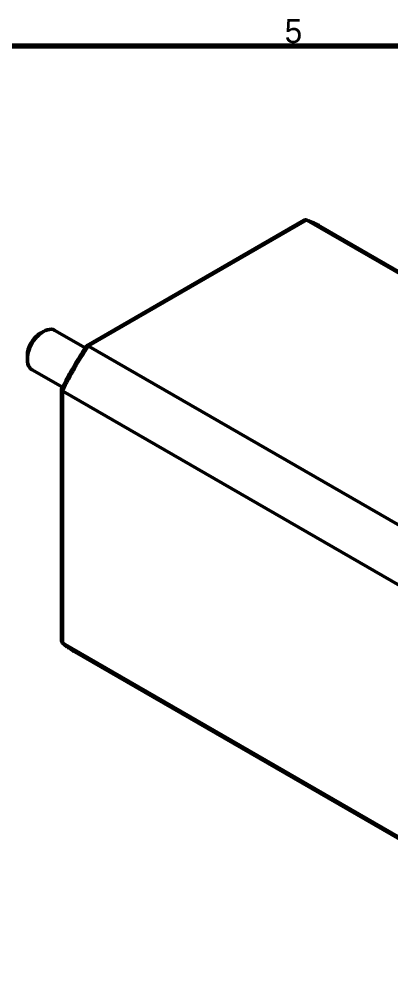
# Model space of a CAD drawing. Header units: millimetres. Extents: x -463 to 492, y -65 to 271.
# Drawn here: x -216.2 to -175.3, y 160.6 to 265.1 of the extents above; entities that cross this region are included whole.
import ezdxf

# ---------------------------------------------------------------- set-up
doc = ezdxf.new("R2010")
doc.units = ezdxf.units.MM
for name, color, linetype, lineweight in [('경계(ISO)', 7, 'Continuous', 70), ('외형선(ISO)', 7, 'Continuous', 50), ('좁은 외형선(ISO)', 7, 'Continuous', 35)]:
    doc.layers.add(name, color=color, linetype=linetype, lineweight=lineweight)
doc.styles.add('레이블 문자 (JIS)', font='')
doc.styles.get('레이블 문자 (JIS)').set_extended_font_data('Gulim')

# ---------------------------------------------------------------- blocks, each defined once
blk = doc.blocks.new('경계 Default Border')
at = {"layer": '경계(ISO)', "flags": 128}
blk.add_lwpolyline([(10, 10), (10, 287), (410, 287), (410, 10), (10, 10)], dxfattribs=at)
at = {"layer": '경계(ISO)', "insert": (314.13, 287.33), "char_height": 3, "attachment_point": 7, "style": '레이블 문자 (JIS)'}
blk.add_mtext('5', dxfattribs=at)

msp = doc.modelspace()

# ---------------------------------------------------------------- linework, layer by layer
at = {"layer": '외형선(ISO)', "color": 0}
for p, q in [((-184.80019, 242.97992), (-208.72685, 229.16586)), ((-159.70412, 228.65262), (-184.51352, 242.97633)), ((-159.55336, 228.73966), (-183.01352, 242.28438)), ((-213.83764, 230.53677), (-213.48408, 230.7409)), ((-208.88808, 228.9329), (-212.23408, 230.86472)), ((-208.51352, 229.11992), (-166.08711, 204.62502)), ((-215.25185, 228.08728), (-215.25185, 227.67903)), ((-211.38808, 224.60278), (-214.73408, 226.53459)), ((-211.50921, 224.34667), (-211.50921, 196.71854)), ((-211.36276, 224.18489), (-168.93636, 199.68999)), ((-211.36276, 196.47208), (-170.35057, 172.79367)), ((-169.00133, 171.84061), (-210.01352, 195.51901))]:
    msp.add_line(p, q, dxfattribs=at)
for centre, major_axis, start_param, end_param in [((-213.48408, 228.69965), (1.25, 2.16506), 0, 3.141592654), ((-213.83764, 228.90378), (-1, -1.73205), 3.926990817, 5.497787144)]:
    msp.add_ellipse(centre, major_axis=major_axis, ratio=0.577350269, start_param=start_param, end_param=end_param, dxfattribs=at)
for points, knots in [([(-184.51352, 242.97633), (-184.55708, 243.00148), (-184.60293, 243.01537), (-184.69596, 243.01985), (-184.74201, 243.00969), (-184.78992, 242.98565), (-184.79509, 242.98287), (-184.80019, 242.97992)], [-0.08091738506, -0.08091738506, -0.08091738506, -0.08091738506, -0.06239877137, -0.06239877137, -0.043330234, -0.043330234, -0.04099554844, -0.04099554844, -0.04099554844, -0.04099554844]), ([(-183.01352, 242.28438), (-183.11213, 242.34131), (-183.21178, 242.39644), (-183.41311, 242.50305), (-183.51478, 242.55454), (-183.7201, 242.65384), (-183.82374, 242.70166), (-184.03292, 242.7936), (-184.13846, 242.83772), (-184.35139, 242.92224), (-184.45877, 242.96265), (-184.56704, 243.00118)], [0.7853981634, 0.7853981634, 0.7853981634, 0.7853981634, 0.806528706, 0.806528706, 0.8276592487, 0.8276592487, 0.8487897913, 0.8487897913, 0.8699203339, 0.8699203339, 0.8910508766, 0.8910508766, 0.8910508766, 0.8910508766]), ([(-208.74899, 229.145), (-208.9508, 228.8391), (-209.14923, 228.53036), (-209.53898, 227.90772), (-209.7303, 227.59383), (-210.10553, 226.9614), (-210.28943, 226.64287), (-210.64952, 226.0017), (-210.8257, 225.67906), (-211.17004, 225.03021), (-211.3382, 224.704), (-211.50222, 224.37627)], [2.2532408465, 2.2532408465, 2.2532408465, 2.2532408465, 2.294422304, 2.294422304, 2.3356037615, 2.3356037615, 2.3767852189, 2.3767852189, 2.4179666764, 2.4179666764, 2.4591481339, 2.4591481339, 2.4591481339, 2.4591481339]), ([(-208.74899, 229.145), (-208.74177, 229.15594), (-208.73183, 229.16426), (-208.6974, 229.17904), (-208.66798, 229.1796), (-208.59724, 229.16225), (-208.55708, 229.14507), (-208.51352, 229.11992)], [-0.12954817755, -0.12954817755, -0.12954817755, -0.12954817755, -0.1185045973, -0.1185045973, -0.09943604995, -0.09943604995, -0.08091742656, -0.08091742656, -0.08091742656, -0.08091742656]), ([(-211.50222, 224.37627), (-211.50809, 224.36455), (-211.51031, 224.35178), (-211.5059, 224.31457), (-211.49167, 224.28882), (-211.44128, 224.23623), (-211.40632, 224.21004), (-211.36276, 224.18489)], [0.03228666623, 0.03228666623, 0.03228666623, 0.03228666623, 0.0433302431, 0.0433302431, 0.06239878463, 0.06239878463, 0.08091740237, 0.08091740237, 0.08091740237, 0.08091740237]), ([(-211.50921, 196.71854), (-211.50921, 196.71265), (-211.50904, 196.70679), (-211.5059, 196.65328), (-211.49167, 196.60831), (-211.44128, 196.52998), (-211.40632, 196.49722), (-211.36276, 196.47208)], [-0.12083881308, -0.12083881308, -0.12083881308, -0.12083881308, -0.11850413553, -0.11850413553, -0.09943566357, -0.09943566357, -0.0809171134, -0.0809171134, -0.0809171134, -0.0809171134]), ([(-211.41105, 196.506), (-211.32354, 196.4315), (-211.23486, 196.35871), (-211.05519, 196.21657), (-210.96421, 196.14723), (-210.78, 196.01204), (-210.68677, 195.94619), (-210.49812, 195.81804), (-210.40269, 195.75573), (-210.2097, 195.63468), (-210.11213, 195.57594), (-210.01352, 195.51901)], [3.8213381038, 3.8213381038, 3.8213381038, 3.8213381038, 3.8424686465, 3.8424686465, 3.8635991891, 3.8635991891, 3.8847297318, 3.8847297318, 3.9058602745, 3.9058602745, 3.9269908171, 3.9269908171, 3.9269908171, 3.9269908171])]:
    msp.add_open_spline(points, degree=3, knots=knots, dxfattribs=at)
at = {"layer": '좁은 외형선(ISO)', "color": 0}
for p, q in [((-184.51352, 242.97633), (-208.51352, 229.11992)), ((-211.36276, 224.18489), (-211.36276, 196.47208))]:
    msp.add_line(p, q, dxfattribs=at)
for major_axis, start_param, end_param in [((13.5, 23.38269), 0, 0.105724344), ((-13.5, -23.38269), 4.606664636, 4.818113325), ((-13.5, -23.38269), 6.177460963, 6.283185307)]:
    msp.add_ellipse((-196.51352, 218.9017), major_axis=major_axis, ratio=0.577350269, start_param=start_param, end_param=end_param, dxfattribs=at)

# ---------------------------------------------------------------- block references
at = {"color": 0, "xscale": 0.8778375, "yscale": 0.8778375, "zscale": 0.8778375}
msp.add_blockref('경계 Default Border', (-462.70924, 10.20309), dxfattribs=at)

doc.saveas('drawing.dxf')
